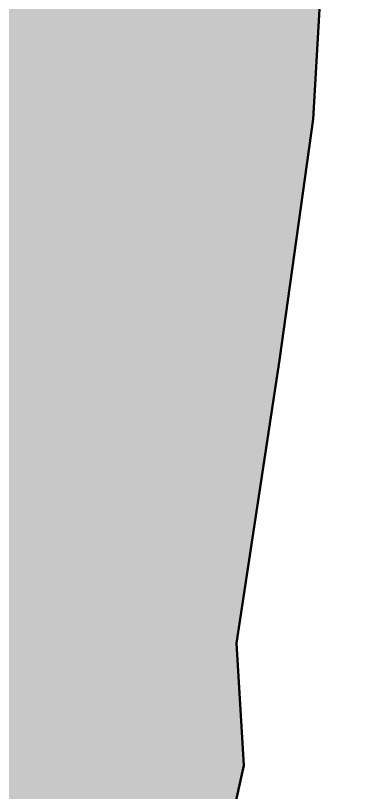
# Model space of a CAD drawing. Header units: metres. Extents: x 222800 to 230200, y 1548340 to 1564214.
# Drawn here: x 226711.5 to 226798.1, y 1559339.5 to 1559530.4 of the extents above; entities that cross this region are included whole.
import ezdxf

# ---------------------------------------------------------------- set-up
doc = ezdxf.new("R2010")
doc.units = ezdxf.units.M
doc.layers.add('G_B.T. ROAD', color=1, linetype='Continuous')
doc.layers.add('STREAM', color=141, linetype='Continuous', lineweight=0)

msp = doc.modelspace()

# ---------------------------------------------------------------- hatches: boundary and pattern name
at = {"layer": 'STREAM', "true_color": 0xffffdb}
h = msp.add_hatch(color=7, dxfattribs=at)
h.dxf.hatch_style = 1
h.paths.add_polyline_path([(226784.59561, 1559504.96968), (226787.80314, 1559561.93857), (226778.37397, 1559612.53934), (226764.3701, 1559641.44173), (226691.0115, 1559676.78896), (226648.75411, 1559713.60947), (226621.77895, 1559709.76663), (226591.8318, 1559735.57224), (226590.72118, 1559764.04187), (226602.11446, 1559798.85381), (226616.22364, 1559841.96416), (226635.39723, 1559877.96341), (226626.34663, 1559908.32537), (226611.71857, 1559957.39798), (226638.09725, 1560020.45704), (226689.31479, 1560064.99687), (226715.91682, 1560120.58716), (226740.9933, 1560155.27749), (226735.0762, 1560179.34528), (226726.88315, 1560226.32616), (226751.04838, 1560261.17395), (226759.68482, 1560277.6141), (226770.17178, 1560274.53158), (226790.73465, 1560274.53158), (226798.13735, 1560281.31318), (226798.13735, 1560293.8488), (226782.07787, 1560319.59893), (226792.34343, 1560338.76307), (226787.00085, 1560353.38262), (226784.64481, 1560399.79258), (226744.63125, 1560400.22343), (226707.20484, 1560410.98414), (226643.71434, 1560422.709), (226586.43489, 1560439.26158), (226554.68974, 1560474.43592), (226542.61182, 1560492.53466), (226541.13434, 1560491.17411), (226503.04773, 1560459.15775), (226475.10913, 1560448.35168), (226455.59002, 1560443.06194), (226439.89947, 1560438.80976), (226445.87701, 1560413.32684), (226428.59396, 1560382.91848), (226383.10383, 1560344.76168), (226380.88708, 1560337.98188), (226364.43884, 1560322.15507), (226374.71648, 1560270.04232), (226388.63245, 1560215.33226), (226399.27175, 1560172.213), (226432.44995, 1560001.60799), (226435.95732, 1559917.10987), (226536.16755, 1559873.49118), (226540.2075, 1559841.19243), (226525.73252, 1559757.43931), (226519.82731, 1559688.25874), (226486.39602, 1559649.52427), (226483.61254, 1559621.08906), (226447.56151, 1559547.88778), (226442.63358, 1559539.09466), (226432.38548, 1559490.00321), (226437.46901, 1559429.8211), (226432.55604, 1559428.58004), (226447.06264, 1559395.25781), (226467.565, 1559355.12293), (226526.66962, 1559279.55259), (226609.77022, 1559221.41541), (226718.52095, 1559146.49933), (226725.02664, 1559142.10213), (226731.29322, 1559180.19144), (226737.3486, 1559216.99709), (226751.05068, 1559271.45981), (226767.58938, 1559346.13065), (226765.75338, 1559376.21425), (226776.31421, 1559445.74518)])

# ---------------------------------------------------------------- linework, layer by layer
at = {"layer": 'G_B.T. ROAD', "color": 1, "lineweight": 50}
msp.add_lwpolyline([(226442.63358, 1559539.09466), (226432.38548, 1559490.00321), (226437.46901, 1559429.8211), (226432.55604, 1559428.58004), (226447.06264, 1559395.25781), (226467.565, 1559355.12293), (226526.66962, 1559279.55259), (226609.77022, 1559221.41541), (226718.52095, 1559146.49933), (226725.02664, 1559142.10213), (226731.29322, 1559180.19144), (226737.3486, 1559216.99709), (226751.05068, 1559271.45981), (226767.58938, 1559346.13065), (226765.75338, 1559376.21425), (226776.31421, 1559445.74518), (226784.59561, 1559504.96968), (226787.80314, 1559561.93857)], dxfattribs=at)

doc.saveas('drawing.dxf')
